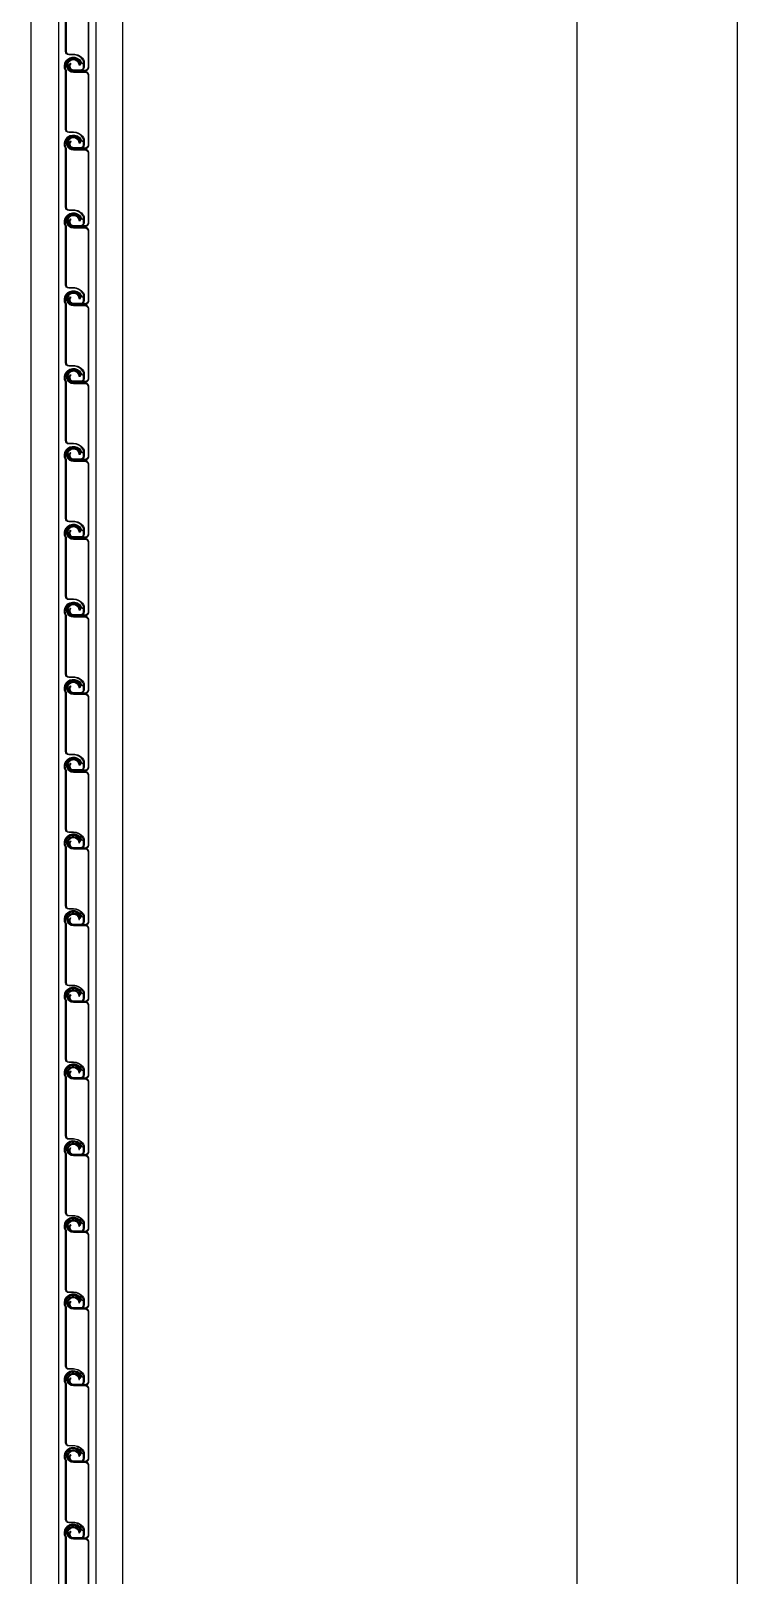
# Model space of a CAD drawing. Header units: millimetres. Extents: x 19868 to 801382, y -4805 to 85279.
# Drawn here: x 159325 to 159988, y 45036 to 46485 of the extents above; entities that cross this region are included whole.
import ezdxf

# ---------------------------------------------------------------- set-up
doc = ezdxf.new("R2010")
doc.units = ezdxf.units.MM
doc.header["$LTSCALE"] = 250
doc.layers.add('A-ELE-8', color=8, linetype='Continuous')
doc.layers.add('XX-SEC-1~4$0$A-ETC-8', color=8, linetype='Continuous')

# ---------------------------------------------------------------- blocks, each defined once
blk = doc.blocks.new('A$C148e4308')
for p, q in [((2017.6, 29.8, 0), (2017.6, -5100, 0)), ((2043.6, 32.6, 0), (2043.6, -5100, 0)), ((2078.6, 32.6, 0), (2078.6, -5100, 0)), ((2103.6, 29.8, 0), (2103.6, -5100, 0)), ((2057.5, -2232, 0), (2057.5, -2231.5, 0)), ((2057.5, -2305.1, 0), (2057.5, -2304.6, 0)), ((2057.5, -2378.2, 0), (2057.5, -2377.7, 0)), ((2057.5, -2451.2, 0), (2057.5, -2450.7, 0)), ((2057.5, -2524.3, 0), (2057.5, -2523.8, 0)), ((2057.5, -2597.4, 0), (2057.5, -2596.9, 0)), ((2057.5, -2670.4, 0), (2057.5, -2669.9, 0)), ((2057.5, -2743.5, 0), (2057.5, -2743, 0)), ((2057.5, -2816, 0), (2057.5, -2815.5, 0)), ((2057.5, -2815.5, 0), (2064.8, -2815.5, 0)), ((2057.5, -2889.1, 0), (2057.5, -2888.6, 0)), ((2057.5, -2961.1, 0), (2057.5, -2960.6, 0)), ((2057.5, -2960.6, 0), (2064.8, -2960.6, 0)), ((2057.5, -3033.1, 0), (2057.5, -3032.6, 0)), ((2057.5, -3032.6, 0), (2064.8, -3032.6, 0)), ((2057.5, -3105, 0), (2057.5, -3104.5, 0)), ((2057.5, -3104.5, 0), (2064.8, -3104.5, 0)), ((2057.5, -3177, 0), (2057.5, -3176.5, 0)), ((2057.5, -3176.5, 0), (2064.8, -3176.5, 0)), ((2057.5, -3249, 0), (2057.5, -3248.5, 0)), ((2057.5, -3248.5, 0), (2064.8, -3248.5, 0)), ((2057.5, -3321, 0), (2057.5, -3320.5, 0)), ((2057.5, -3320.5, 0), (2064.8, -3320.5, 0)), ((2057.5, -3392.9, 0), (2057.5, -3392.4, 0)), ((2057.5, -3392.4, 0), (2064.8, -3392.4, 0)), ((2057.5, -3464.9, 0), (2057.5, -3464.4, 0)), ((2057.5, -3464.4, 0), (2064.8, -3464.4, 0)), ((2057.5, -3536.9, 0), (2057.5, -3536.4, 0)), ((2057.5, -3536.4, 0), (2064.8, -3536.4, 0)), ((2057.5, -3608.9, 0), (2057.5, -3608.4, 0)), ((2057.5, -3608.4, 0), (2064.8, -3608.4, 0))]:
    blk.add_line(p, q)
at = {"elevation": 0}
for points in [[(2050.7, -2169.8), (2050.7, -2213.3, 0.414214), (2053.2, -2215.8), (2057.5, -2215.8, -0.251984), (2066.9, -2220.8, -0.146897), (2067.7, -2223.5), (2067.7, -2227.9, -0.414214), (2064.6, -2231), (2057.5, -2231, -0.668179), (2054.7, -2224.3), (2055.1, -2224.7, 0.668179), (2057.5, -2230.4), (2064.6, -2230.4, 0.414214), (2067.1, -2227.9), (2067.1, -2223.5, 0.146897), (2066.4, -2221.2, 0.251984), (2057.5, -2216.3), (2053.2, -2216.3, -0.414214), (2050.1, -2213.3), (2050.1, -2169.8)], [(2071.4, -2169.8), (2071.4, -2227.9, -0.414214), (2068.3, -2231), (2057.5, -2231, -2.414214), (2062.5, -2225.9), (2063.1, -2225.9, 2.414214), (2057.5, -2231.5), (2068.3, -2231.5, 0.414214), (2072, -2227.9), (2072, -2169.8)], [(2050.1, -2242.8), (2050.1, -2231.2, -1.129258), (2065.6, -2224.8), (2065, -2225, 1.140281), (2050.7, -2231), (2050.7, -2242.8)], [(2072, -2242.8), (2072, -2235.7, 0.414214), (2068.3, -2232), (2057.5, -2232, -2.414214), (2063.6, -2225.9), (2064.2, -2225.9, 2.414214), (2057.5, -2232.6), (2068.3, -2232.6, -0.414214), (2071.4, -2235.7), (2071.4, -2242.8)], [(2050.7, -2242.8), (2050.7, -2286.4, 0.414214), (2053.2, -2288.8), (2057.5, -2288.8, -0.251984), (2066.9, -2293.9, -0.146897), (2067.7, -2296.5), (2067.7, -2301, -0.414214), (2064.6, -2304), (2057.5, -2304, -0.668179), (2054.7, -2297.3), (2055.1, -2297.8, 0.668179), (2057.5, -2303.4), (2064.6, -2303.4, 0.414214), (2067.1, -2301), (2067.1, -2296.5, 0.146897), (2066.4, -2294.2, 0.251984), (2057.5, -2289.4), (2053.2, -2289.4, -0.414214), (2050.1, -2286.4), (2050.1, -2242.8)], [(2071.4, -2242.8), (2071.4, -2301, -0.414214), (2068.3, -2304), (2057.5, -2304, -2.414214), (2062.5, -2299), (2063.1, -2299, 2.414214), (2057.5, -2304.6), (2068.3, -2304.6, 0.414214), (2072, -2301), (2072, -2242.8)], [(2050.1, -2315.9), (2050.1, -2304.2, -1.129258), (2065.6, -2297.9), (2065, -2298, 1.140281), (2050.7, -2304.1), (2050.7, -2315.9)], [(2072, -2315.9), (2072, -2308.7, 0.414214), (2068.3, -2305.1), (2057.5, -2305.1, -2.414214), (2063.6, -2299), (2064.2, -2299, 2.414214), (2057.5, -2305.7), (2068.3, -2305.7, -0.414214), (2071.4, -2308.7), (2071.4, -2315.9)], [(2050.7, -2315.9), (2050.7, -2359.4, 0.414214), (2053.2, -2361.9), (2057.5, -2361.9, -0.251984), (2066.9, -2367, -0.146897), (2067.7, -2369.6), (2067.7, -2374, -0.414214), (2064.6, -2377.1), (2057.5, -2377.1, -0.668179), (2054.7, -2370.4), (2055.1, -2370.8, 0.668179), (2057.5, -2376.5), (2064.6, -2376.5, 0.414214), (2067.1, -2374), (2067.1, -2369.6, 0.146897), (2066.4, -2367.3, 0.251984), (2057.5, -2362.5), (2053.2, -2362.5, -0.414214), (2050.1, -2359.4), (2050.1, -2315.9)], [(2071.4, -2315.9), (2071.4, -2374, -0.414214), (2068.3, -2377.1), (2057.5, -2377.1, -2.414214), (2062.5, -2372.1), (2063.1, -2372.1, 2.414214), (2057.5, -2377.7), (2068.3, -2377.7, 0.414214), (2072, -2374), (2072, -2315.9)], [(2050.1, -2389), (2050.1, -2377.3, -1.129258), (2065.6, -2371), (2065, -2371.1, 1.140281), (2050.7, -2377.1), (2050.7, -2389)], [(2072, -2389), (2072, -2381.8, 0.414214), (2068.3, -2378.2), (2057.5, -2378.2, -2.414214), (2063.6, -2372.1), (2064.2, -2372.1, 2.414214), (2057.5, -2378.8), (2068.3, -2378.8, -0.414214), (2071.4, -2381.8), (2071.4, -2389)], [(2050.7, -2389), (2050.7, -2432.5, 0.414214), (2053.2, -2434.9), (2057.5, -2434.9, -0.251984), (2066.9, -2440, -0.146897), (2067.7, -2442.7), (2067.7, -2447.1, -0.414214), (2064.6, -2450.1), (2057.5, -2450.1, -0.668179), (2054.7, -2443.5), (2055.1, -2443.9, 0.668179), (2057.5, -2449.6), (2064.6, -2449.6, 0.414214), (2067.1, -2447.1), (2067.1, -2442.7, 0.146897), (2066.4, -2440.3, 0.251984), (2057.5, -2435.5), (2053.2, -2435.5, -0.414214), (2050.1, -2432.5), (2050.1, -2389)], [(2071.4, -2389), (2071.4, -2447.1, -0.414214), (2068.3, -2450.1), (2057.5, -2450.1, -2.414214), (2062.5, -2445.1), (2063.1, -2445.1, 2.414214), (2057.5, -2450.7), (2068.3, -2450.7, 0.414214), (2072, -2447.1), (2072, -2389)], [(2050.1, -2462), (2050.1, -2450.4, -1.129258), (2065.6, -2444), (2065, -2444.2, 1.140281), (2050.7, -2450.2), (2050.7, -2462)], [(2072, -2462), (2072, -2454.9, 0.414214), (2068.3, -2451.2), (2057.5, -2451.2, -2.414214), (2063.6, -2445.1), (2064.2, -2445.1, 2.414214), (2057.5, -2451.8), (2068.3, -2451.8, -0.414214), (2071.4, -2454.9), (2071.4, -2462)], [(2050.7, -2462), (2050.7, -2505.5, 0.414214), (2053.2, -2508), (2057.5, -2508, -0.251984), (2066.9, -2513.1, -0.146897), (2067.7, -2515.7), (2067.7, -2520.2, -0.414214), (2064.6, -2523.2), (2057.5, -2523.2, -0.668179), (2054.7, -2516.5), (2055.1, -2517, 0.668179), (2057.5, -2522.6), (2064.6, -2522.6, 0.414214), (2067.1, -2520.2), (2067.1, -2515.7, 0.146897), (2066.4, -2513.4, 0.251984), (2057.5, -2508.6), (2053.2, -2508.6, -0.414214), (2050.1, -2505.5), (2050.1, -2462)], [(2071.4, -2462), (2071.4, -2520.2, -0.414214), (2068.3, -2523.2), (2057.5, -2523.2, -2.414214), (2062.5, -2518.2), (2063.1, -2518.2, 2.414214), (2057.5, -2523.8), (2068.3, -2523.8, 0.414214), (2072, -2520.2), (2072, -2462)], [(2050.1, -2535.1), (2050.1, -2523.4, -1.129258), (2065.6, -2517.1), (2065, -2517.2, 1.140281), (2050.7, -2523.3), (2050.7, -2535.1)], [(2072, -2535.1), (2072, -2527.9, 0.414214), (2068.3, -2524.3), (2057.5, -2524.3, -2.414214), (2063.6, -2518.2), (2064.2, -2518.2, 2.414214), (2057.5, -2524.9), (2068.3, -2524.9, -0.414214), (2071.4, -2527.9), (2071.4, -2535.1)], [(2050.7, -2535.1), (2050.7, -2578.6, 0.414214), (2053.2, -2581.1), (2057.5, -2581.1, -0.251984), (2066.9, -2586.1, -0.146897), (2067.7, -2588.8), (2067.7, -2593.2, -0.414214), (2064.6, -2596.3), (2057.5, -2596.3, -0.668179), (2054.7, -2589.6), (2055.1, -2590, 0.668179), (2057.5, -2595.7), (2064.6, -2595.7, 0.414214), (2067.1, -2593.2), (2067.1, -2588.8, 0.146897), (2066.4, -2586.5, 0.251984), (2057.5, -2581.7), (2053.2, -2581.7, -0.414214), (2050.1, -2578.6), (2050.1, -2535.1)], [(2071.4, -2535.1), (2071.4, -2593.2, -0.414214), (2068.3, -2596.3), (2057.5, -2596.3, -2.414214), (2062.5, -2591.2), (2063.1, -2591.2, 2.414214), (2057.5, -2596.9), (2068.3, -2596.9, 0.414214), (2072, -2593.2), (2072, -2535.1)], [(2050.1, -2608.1), (2050.1, -2596.5, -1.129258), (2065.6, -2590.1), (2065, -2590.3, 1.140281), (2050.7, -2596.3), (2050.7, -2608.1)], [(2072, -2608.1), (2072, -2601, 0.414214), (2068.3, -2597.4), (2057.5, -2597.4, -2.414214), (2063.6, -2591.2), (2064.2, -2591.2, 2.414214), (2057.5, -2597.9), (2068.3, -2597.9, -0.414214), (2071.4, -2601), (2071.4, -2608.1)], [(2050.7, -2608.1), (2050.7, -2651.7, 0.414214), (2053.2, -2654.1), (2057.5, -2654.1, -0.251984), (2066.9, -2659.2, -0.146897), (2067.7, -2661.8), (2067.7, -2666.3, -0.414214), (2064.6, -2669.3), (2057.5, -2669.3, -0.668179), (2054.7, -2662.7), (2055.1, -2663.1, 0.668179), (2057.5, -2668.7), (2064.6, -2668.7, 0.414214), (2067.1, -2666.3), (2067.1, -2661.8, 0.146897), (2066.4, -2659.5, 0.251984), (2057.5, -2654.7), (2053.2, -2654.7, -0.414214), (2050.1, -2651.7), (2050.1, -2608.1)], [(2071.4, -2608.1), (2071.4, -2666.3, -0.414214), (2068.3, -2669.3), (2057.5, -2669.3, -2.414214), (2062.5, -2664.3), (2063.1, -2664.3, 2.414214), (2057.5, -2669.9), (2068.3, -2669.9, 0.414214), (2072, -2666.3), (2072, -2608.1)], [(2050.1, -2681.2), (2050.1, -2669.5, -1.129258), (2065.6, -2663.2), (2065, -2663.4, 1.140281), (2050.7, -2669.4), (2050.7, -2681.2)], [(2072, -2681.2), (2072, -2674.1, 0.414214), (2068.3, -2670.4), (2057.5, -2670.4, -2.414214), (2063.6, -2664.3), (2064.2, -2664.3, 2.414214), (2057.5, -2671), (2068.3, -2671, -0.414214), (2071.4, -2674.1), (2071.4, -2681.2)], [(2050.7, -2681.2), (2050.7, -2724.7, 0.414214), (2053.2, -2727.2), (2057.5, -2727.2, -0.251984), (2066.9, -2732.3, -0.146897), (2067.7, -2734.9), (2067.7, -2739.3, -0.414214), (2064.6, -2742.4), (2057.5, -2742.4, -0.668179), (2054.7, -2735.7), (2055.1, -2736.1, 0.668179), (2057.5, -2741.8), (2064.6, -2741.8, 0.414214), (2067.1, -2739.3), (2067.1, -2734.9, 0.146897), (2066.4, -2732.6, 0.251984), (2057.5, -2727.8), (2053.2, -2727.8, -0.414214), (2050.1, -2724.7), (2050.1, -2681.2)], [(2071.4, -2681.2), (2071.4, -2739.3, -0.414214), (2068.3, -2742.4), (2057.5, -2742.4, -2.414214), (2062.5, -2737.4), (2063.1, -2737.4, 2.414214), (2057.5, -2743), (2068.3, -2743, 0.414214), (2072, -2739.3), (2072, -2681.2)], [(2050.1, -2754.3), (2050.1, -2742.6, -1.129258), (2065.6, -2736.3), (2065, -2736.4, 1.140281), (2050.7, -2742.5), (2050.7, -2754.3)], [(2072, -2754.3), (2072, -2747.1, 0.414214), (2068.3, -2743.5), (2057.5, -2743.5, -2.414214), (2063.6, -2737.4), (2064.2, -2737.4, 2.414214), (2057.5, -2744.1), (2068.3, -2744.1, -0.414214), (2071.4, -2747.1), (2071.4, -2754.3)], [(2050.7, -2754.3), (2050.7, -2797.8, 0.414214), (2053.2, -2800.3), (2057.5, -2800.3, -0.251984), (2066.9, -2805.3, -0.146897), (2067.7, -2808), (2067.7, -2812.4, -0.414214), (2064.6, -2815.5), (2057.5, -2815.5, -0.668179), (2054.7, -2808.8), (2055.1, -2809.2, 0.668179), (2057.5, -2814.9), (2064.6, -2814.9, 0.414214), (2067.1, -2812.4), (2067.1, -2808, 0.146897), (2066.4, -2805.7, 0.251984), (2057.5, -2800.8), (2053.2, -2800.8, -0.414214), (2050.1, -2797.8), (2050.1, -2754.3)], [(2071.4, -2754.3), (2071.4, -2812.4, -0.414214), (2068.3, -2815.5), (2057.5, -2815.5, -2.414214), (2062.5, -2810.4), (2063.1, -2810.4, 2.414214), (2057.5, -2816), (2068.3, -2816, 0.414214), (2072, -2812.4), (2072, -2754.3)], [(2050.1, -2826.8), (2050.1, -2815.2, -1.129258), (2065.6, -2808.8), (2065, -2809, 1.140281), (2050.7, -2815), (2050.7, -2826.8)], [(2072, -2826.8), (2072, -2819.7, 0.414214), (2068.3, -2816), (2057.5, -2816, -2.414214), (2063.6, -2809.9), (2064.2, -2809.9, 2.414214), (2057.5, -2816.6), (2068.3, -2816.6, -0.414214), (2071.4, -2819.7), (2071.4, -2826.8)], [(2050.7, -2826.8), (2050.7, -2870.4, 0.414214), (2053.2, -2872.8), (2057.5, -2872.8, -0.251984), (2066.9, -2877.9, -0.146897), (2067.7, -2880.5), (2067.7, -2885, -0.414214), (2064.6, -2888), (2057.5, -2888, -0.668179), (2054.7, -2881.3), (2055.1, -2881.8, 0.668179), (2057.5, -2887.4), (2064.6, -2887.4, 0.414214), (2067.1, -2885), (2067.1, -2880.5, 0.146897), (2066.4, -2878.2, 0.251984), (2057.5, -2873.4), (2053.2, -2873.4, -0.414214), (2050.1, -2870.4), (2050.1, -2826.8)], [(2071.4, -2826.8), (2071.4, -2885, -0.414214), (2068.3, -2888), (2057.5, -2888, -2.414214), (2062.5, -2883), (2063.1, -2883, 2.414214), (2057.5, -2888.6), (2068.3, -2888.6, 0.414214), (2072, -2885), (2072, -2826.8)], [(2050.1, -2899.9), (2050.1, -2888.2, -1.129258), (2065.6, -2881.9), (2065, -2882, 1.140281), (2050.7, -2888.1), (2050.7, -2899.9)], [(2072, -2899.9), (2072, -2892.7, 0.414214), (2068.3, -2889.1), (2057.5, -2889.1, -2.414214), (2063.6, -2883), (2064.2, -2883, 2.414214), (2057.5, -2889.7), (2068.3, -2889.7, -0.414214), (2071.4, -2892.7), (2071.4, -2899.9)], [(2050.7, -2899.9), (2050.7, -2943.4, 0.414214), (2053.2, -2945.9), (2057.5, -2945.9, -0.251984), (2066.9, -2951, -0.146897), (2067.7, -2953.6), (2067.7, -2958, -0.414214), (2064.6, -2961.1), (2057.5, -2961.1, -0.668179), (2054.7, -2954.4), (2055.1, -2954.8, 0.668179), (2057.5, -2960.5), (2064.6, -2960.5, 0.414214), (2067.1, -2958), (2067.1, -2953.6, 0.146897), (2066.4, -2951.3, 0.251984), (2057.5, -2946.5), (2053.2, -2946.5, -0.414214), (2050.1, -2943.4), (2050.1, -2899.9)], [(2071.4, -2899.9), (2071.4, -2958, -0.414214), (2068.3, -2961.1), (2057.5, -2961.1, -2.414214), (2062.5, -2956.1), (2063.1, -2956.1, 2.414214), (2057.5, -2961.7), (2068.3, -2961.7, 0.414214), (2072, -2958), (2072, -2899.9)], [(2050.1, -2971.9), (2050.1, -2960.2, -1.129258), (2065.6, -2953.9), (2065, -2954, 1.140281), (2050.7, -2960.1), (2050.7, -2971.9)], [(2072, -2971.9), (2072, -2964.7, 0.414214), (2068.3, -2961.1), (2057.5, -2961.1, -2.414214), (2063.6, -2955), (2064.2, -2955, 2.414214), (2057.5, -2961.7), (2068.3, -2961.7, -0.414214), (2071.4, -2964.7), (2071.4, -2971.9)], [(2050.7, -2971.9), (2050.7, -3015.4, 0.414214), (2053.2, -3017.9), (2057.5, -3017.9, -0.251984), (2066.9, -3022.9, -0.146897), (2067.7, -3025.6), (2067.7, -3030, -0.414214), (2064.6, -3033.1), (2057.5, -3033.1, -0.668179), (2054.7, -3026.4), (2055.1, -3026.8, 0.668179), (2057.5, -3032.5), (2064.6, -3032.5, 0.414214), (2067.1, -3030), (2067.1, -3025.6, 0.146897), (2066.4, -3023.3, 0.251984), (2057.5, -3018.4), (2053.2, -3018.4, -0.414214), (2050.1, -3015.4), (2050.1, -2971.9)], [(2071.4, -2971.9), (2071.4, -3030, -0.414214), (2068.3, -3033.1), (2057.5, -3033.1, -2.414214), (2062.5, -3028), (2063.1, -3028, 2.414214), (2057.5, -3033.6), (2068.3, -3033.6, 0.414214), (2072, -3030), (2072, -2971.9)], [(2050.1, -3043.8), (2050.1, -3032.2, -1.129258), (2065.6, -3025.8), (2065, -3026, 1.140281), (2050.7, -3032), (2050.7, -3043.8)], [(2072, -3043.8), (2072, -3036.7, 0.414214), (2068.3, -3033.1), (2057.5, -3033.1, -2.414214), (2063.6, -3027), (2064.2, -3027, 2.414214), (2057.5, -3033.6), (2068.3, -3033.6, -0.414214), (2071.4, -3036.7), (2071.4, -3043.8)], [(2050.7, -3043.8), (2050.7, -3087.4, 0.414214), (2053.2, -3089.8), (2057.5, -3089.8, -0.251984), (2066.9, -3094.9, -0.146897), (2067.7, -3097.5), (2067.7, -3102, -0.414214), (2064.6, -3105), (2057.5, -3105, -0.668179), (2054.7, -3098.4), (2055.1, -3098.8, 0.668179), (2057.5, -3104.5), (2064.6, -3104.5, 0.414214), (2067.1, -3102), (2067.1, -3097.5, 0.146897), (2066.4, -3095.2, 0.251984), (2057.5, -3090.4), (2053.2, -3090.4, -0.414214), (2050.1, -3087.4), (2050.1, -3043.8)], [(2071.4, -3043.8), (2071.4, -3102, -0.414214), (2068.3, -3105), (2057.5, -3105, -2.414214), (2062.5, -3100), (2063.1, -3100, 2.414214), (2057.5, -3105.6), (2068.3, -3105.6, 0.414214), (2072, -3102), (2072, -3043.8)], [(2050.1, -3115.8), (2050.1, -3104.2, -1.129258), (2065.6, -3097.8), (2065, -3098, 1.140281), (2050.7, -3104), (2050.7, -3115.8)], [(2072, -3115.8), (2072, -3108.7, 0.414214), (2068.3, -3105), (2057.5, -3105, -2.414214), (2063.6, -3098.9), (2064.2, -3098.9, 2.414214), (2057.5, -3105.6), (2068.3, -3105.6, -0.414214), (2071.4, -3108.7), (2071.4, -3115.8)], [(2050.7, -3115.8), (2050.7, -3159.3, 0.414214), (2053.2, -3161.8), (2057.5, -3161.8, -0.251984), (2066.9, -3166.9, -0.146897), (2067.7, -3169.5), (2067.7, -3174, -0.414214), (2064.6, -3177), (2057.5, -3177, -0.668179), (2054.7, -3170.3), (2055.1, -3170.8, 0.668179), (2057.5, -3176.4), (2064.6, -3176.4, 0.414214), (2067.1, -3174), (2067.1, -3169.5, 0.146897), (2066.4, -3167.2, 0.251984), (2057.5, -3162.4), (2053.2, -3162.4, -0.414214), (2050.1, -3159.3), (2050.1, -3115.8)], [(2071.4, -3115.8), (2071.4, -3174, -0.414214), (2068.3, -3177), (2057.5, -3177, -2.414214), (2062.5, -3172), (2063.1, -3172, 2.414214), (2057.5, -3177.6), (2068.3, -3177.6, 0.414214), (2072, -3174), (2072, -3115.8)], [(2050.1, -3187.8), (2050.1, -3176.1, -1.129258), (2065.6, -3169.8), (2065, -3170, 1.140281), (2050.7, -3176), (2050.7, -3187.8)], [(2072, -3187.8), (2072, -3180.7, 0.414214), (2068.3, -3177), (2057.5, -3177, -2.414214), (2063.6, -3170.9), (2064.2, -3170.9, 2.414214), (2057.5, -3177.6), (2068.3, -3177.6, -0.414214), (2071.4, -3180.7), (2071.4, -3187.8)], [(2050.7, -3187.8), (2050.7, -3231.3, 0.414214), (2053.2, -3233.8), (2057.5, -3233.8, -0.251984), (2066.9, -3238.9, -0.146897), (2067.7, -3241.5), (2067.7, -3245.9, -0.414214), (2064.6, -3249), (2057.5, -3249, -0.668179), (2054.7, -3242.3), (2055.1, -3242.7, 0.668179), (2057.5, -3248.4), (2064.6, -3248.4, 0.414214), (2067.1, -3245.9), (2067.1, -3241.5, 0.146897), (2066.4, -3239.2, 0.251984), (2057.5, -3234.4), (2053.2, -3234.4, -0.414214), (2050.1, -3231.3), (2050.1, -3187.8)], [(2071.4, -3187.8), (2071.4, -3245.9, -0.414214), (2068.3, -3249), (2057.5, -3249, -2.414214), (2062.5, -3244), (2063.1, -3244, 2.414214), (2057.5, -3249.6), (2068.3, -3249.6, 0.414214), (2072, -3245.9), (2072, -3187.8)], [(2050.1, -3259.8), (2050.1, -3248.1, -1.129258), (2065.6, -3241.8), (2065, -3241.9, 1.140281), (2050.7, -3248), (2050.7, -3259.8)], [(2072, -3259.8), (2072, -3252.6, 0.414214), (2068.3, -3249), (2057.5, -3249, -2.414214), (2063.6, -3242.9), (2064.2, -3242.9, 2.414214), (2057.5, -3249.6), (2068.3, -3249.6, -0.414214), (2071.4, -3252.6), (2071.4, -3259.8)], [(2050.7, -3259.8), (2050.7, -3303.3, 0.414214), (2053.2, -3305.8), (2057.5, -3305.8, -0.251984), (2066.9, -3310.8, -0.146897), (2067.7, -3313.5), (2067.7, -3317.9, -0.414214), (2064.6, -3321), (2057.5, -3321, -0.668179), (2054.7, -3314.3), (2055.1, -3314.7, 0.668179), (2057.5, -3320.4), (2064.6, -3320.4, 0.414214), (2067.1, -3317.9), (2067.1, -3313.5, 0.146897), (2066.4, -3311.2, 0.251984), (2057.5, -3306.4), (2053.2, -3306.4, -0.414214), (2050.1, -3303.3), (2050.1, -3259.8)], [(2071.4, -3259.8), (2071.4, -3317.9, -0.414214), (2068.3, -3321), (2057.5, -3321, -2.414214), (2062.5, -3315.9), (2063.1, -3315.9, 2.414214), (2057.5, -3321.6), (2068.3, -3321.6, 0.414214), (2072, -3317.9), (2072, -3259.8)], [(2050.1, -3331.7), (2050.1, -3320.1, -1.129258), (2065.6, -3313.7), (2065, -3313.9, 1.140281), (2050.7, -3319.9), (2050.7, -3331.7)], [(2072, -3331.7), (2072, -3324.6, 0.414214), (2068.3, -3321), (2057.5, -3321, -2.414214), (2063.6, -3314.9), (2064.2, -3314.9, 2.414214), (2057.5, -3321.6), (2068.3, -3321.6, -0.414214), (2071.4, -3324.6), (2071.4, -3331.7)], [(2050.7, -3331.7), (2050.7, -3375.3, 0.414214), (2053.2, -3377.7), (2057.5, -3377.7, -0.251984), (2066.9, -3382.8, -0.146897), (2067.7, -3385.5), (2067.7, -3389.9, -0.414214), (2064.6, -3392.9), (2057.5, -3392.9, -0.668179), (2054.7, -3386.3), (2055.1, -3386.7, 0.668179), (2057.5, -3392.4), (2064.6, -3392.4, 0.414214), (2067.1, -3389.9), (2067.1, -3385.5, 0.146897), (2066.4, -3383.1, 0.251984), (2057.5, -3378.3), (2053.2, -3378.3, -0.414214), (2050.1, -3375.3), (2050.1, -3331.7)], [(2071.4, -3331.7), (2071.4, -3389.9, -0.414214), (2068.3, -3392.9), (2057.5, -3392.9, -2.414214), (2062.5, -3387.9), (2063.1, -3387.9, 2.414214), (2057.5, -3393.5), (2068.3, -3393.5, 0.414214), (2072, -3389.9), (2072, -3331.7)], [(2050.1, -3403.7), (2050.1, -3392.1, -1.129258), (2065.6, -3385.7), (2065, -3385.9, 1.140281), (2050.7, -3391.9), (2050.7, -3403.7)], [(2072, -3403.7), (2072, -3396.6, 0.414214), (2068.3, -3392.9), (2057.5, -3392.9, -2.414214), (2063.6, -3386.8), (2064.2, -3386.8, 2.414214), (2057.5, -3393.5), (2068.3, -3393.5, -0.414214), (2071.4, -3396.6), (2071.4, -3403.7)], [(2050.7, -3403.7), (2050.7, -3447.3, 0.414214), (2053.2, -3449.7), (2057.5, -3449.7, -0.251984), (2066.9, -3454.8, -0.146897), (2067.7, -3457.4), (2067.7, -3461.9, -0.414214), (2064.6, -3464.9), (2057.5, -3464.9, -0.668179), (2054.7, -3458.2), (2055.1, -3458.7, 0.668179), (2057.5, -3464.3), (2064.6, -3464.3, 0.414214), (2067.1, -3461.9), (2067.1, -3457.4, 0.146897), (2066.4, -3455.1, 0.251984), (2057.5, -3450.3), (2053.2, -3450.3, -0.414214), (2050.1, -3447.3), (2050.1, -3403.7)], [(2071.4, -3403.7), (2071.4, -3461.9, -0.414214), (2068.3, -3464.9), (2057.5, -3464.9, -2.414214), (2062.5, -3459.9), (2063.1, -3459.9, 2.414214), (2057.5, -3465.5), (2068.3, -3465.5, 0.414214), (2072, -3461.9), (2072, -3403.7)], [(2050.1, -3475.7), (2050.1, -3464, -1.129258), (2065.6, -3457.7), (2065, -3457.9, 1.140281), (2050.7, -3463.9), (2050.7, -3475.7)], [(2072, -3475.7), (2072, -3468.6, 0.414214), (2068.3, -3464.9), (2057.5, -3464.9, -2.414214), (2063.6, -3458.8), (2064.2, -3458.8, 2.414214), (2057.5, -3465.5), (2068.3, -3465.5, -0.414214), (2071.4, -3468.6), (2071.4, -3475.7)], [(2050.7, -3475.7), (2050.7, -3519.2, 0.414214), (2053.2, -3521.7), (2057.5, -3521.7, -0.251984), (2066.9, -3526.8, -0.146897), (2067.7, -3529.4), (2067.7, -3533.8, -0.414214), (2064.6, -3536.9), (2057.5, -3536.9, -0.668179), (2054.7, -3530.2), (2055.1, -3530.6, 0.668179), (2057.5, -3536.3), (2064.6, -3536.3, 0.414214), (2067.1, -3533.8), (2067.1, -3529.4, 0.146897), (2066.4, -3527.1, 0.251984), (2057.5, -3522.3), (2053.2, -3522.3, -0.414214), (2050.1, -3519.2), (2050.1, -3475.7)], [(2071.4, -3475.7), (2071.4, -3533.8, -0.414214), (2068.3, -3536.9), (2057.5, -3536.9, -2.414214), (2062.5, -3531.9), (2063.1, -3531.9, 2.414214), (2057.5, -3537.5), (2068.3, -3537.5, 0.414214), (2072, -3533.8), (2072, -3475.7)], [(2050.1, -3547.7), (2050.1, -3536, -1.129258), (2065.6, -3529.7), (2065, -3529.8, 1.140281), (2050.7, -3535.9), (2050.7, -3547.7)], [(2072, -3547.7), (2072, -3540.5, 0.414214), (2068.3, -3536.9), (2057.5, -3536.9, -2.414214), (2063.6, -3530.8), (2064.2, -3530.8, 2.414214), (2057.5, -3537.5), (2068.3, -3537.5, -0.414214), (2071.4, -3540.5), (2071.4, -3547.7)], [(2050.7, -3547.7), (2050.7, -3591.2, 0.414214), (2053.2, -3593.7), (2057.5, -3593.7, -0.251984), (2066.9, -3598.7, -0.146897), (2067.7, -3601.4), (2067.7, -3605.8, -0.414214), (2064.6, -3608.9), (2057.5, -3608.9, -0.668179), (2054.7, -3602.2), (2055.1, -3602.6, 0.668179), (2057.5, -3608.3), (2064.6, -3608.3, 0.414214), (2067.1, -3605.8), (2067.1, -3601.4, 0.146897), (2066.4, -3599.1, 0.251984), (2057.5, -3594.3), (2053.2, -3594.3, -0.414214), (2050.1, -3591.2), (2050.1, -3547.7)], [(2071.4, -3547.7), (2071.4, -3605.8, -0.414214), (2068.3, -3608.9), (2057.5, -3608.9, -2.414214), (2062.5, -3603.8), (2063.1, -3603.8, 2.414214), (2057.5, -3609.5), (2068.3, -3609.5, 0.414214), (2072, -3605.8), (2072, -3547.7)], [(2050.1, -3619.6), (2050.1, -3608, -1.129258), (2065.6, -3601.7), (2065, -3601.8, 1.140281), (2050.7, -3607.8), (2050.7, -3619.6)], [(2072, -3619.6), (2072, -3612.5, 0.414214), (2068.3, -3608.9), (2057.5, -3608.9, -2.414214), (2063.6, -3602.8), (2064.2, -3602.8, 2.414214), (2057.5, -3609.5), (2068.3, -3609.5, -0.414214), (2071.4, -3612.5), (2071.4, -3619.6)], [(2050.7, -3619.6), (2050.7, -3663.2, 0.414214), (2053.2, -3665.6), (2057.5, -3665.6, -0.251984), (2066.9, -3670.7, -0.146897), (2067.7, -3673.4), (2067.7, -3677.8, -0.414214), (2064.6, -3680.8), (2057.5, -3680.8, -0.668179), (2054.7, -3674.2), (2055.1, -3674.6, 0.668179), (2057.5, -3680.3), (2064.6, -3680.3, 0.414214), (2067.1, -3677.8), (2067.1, -3673.4, 0.146897), (2066.4, -3671, 0.251984), (2057.5, -3666.2), (2053.2, -3666.2, -0.414214), (2050.1, -3663.2), (2050.1, -3619.6)], [(2071.4, -3619.6), (2071.4, -3677.8, -0.414214), (2068.3, -3680.8), (2057.5, -3680.8, -2.414214), (2062.5, -3675.8), (2063.1, -3675.8, 2.414214), (2057.5, -3681.4), (2068.3, -3681.4, 0.414214), (2072, -3677.8), (2072, -3619.6)]]:
    blk.add_lwpolyline(points, format="xyb", dxfattribs=at)

msp = doc.modelspace()

# ---------------------------------------------------------------- linework, layer by layer
at = {"layer": 'A-ELE-8'}
msp.add_lwpolyline([(159988.2, 48698.9), (159988.2, 43693.9), (159838.2, 43693.9), (159838.2, 48698.9)], dxfattribs=at)

# ---------------------------------------------------------------- block references
at = {"layer": 'XX-SEC-1~4$0$A-ETC-8'}
msp.add_blockref('A$C148e4308', (157307.6, 48679.4, 0), dxfattribs=at)

doc.saveas('drawing.dxf')
